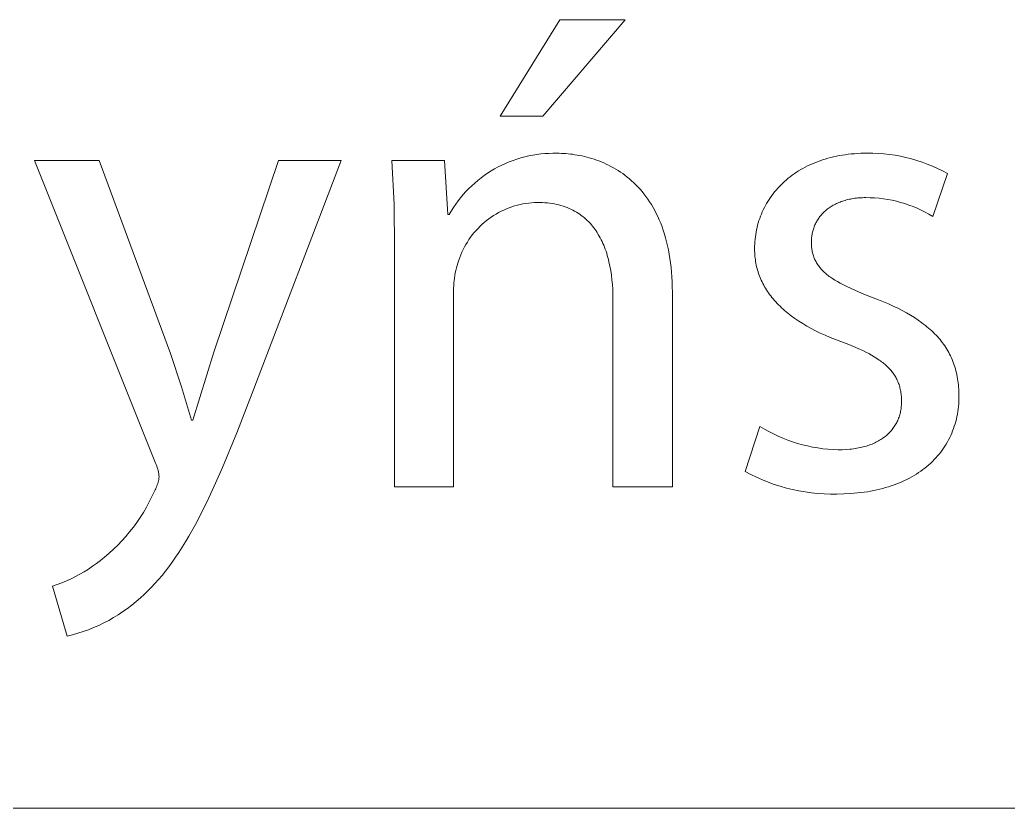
# Model space of a CAD drawing. Header units: millimetres. Extents: x -1421 to 3505, y -683 to 2759.
# Drawn here: x 2783.9 to 2856.2, y -682.8 to -625.1 of the extents above; entities that cross this region are included whole.
import ezdxf

# ---------------------------------------------------------------- set-up
doc = ezdxf.new("R2010")
doc.units = ezdxf.units.MM
doc.header["$MEASUREMENT"] = 0
doc.layers.add('Domyślny', color=7, linetype='Continuous', true_color=0x000000)

msp = doc.modelspace()

# ---------------------------------------------------------------- linework, layer by layer
at = {"layer": 'Domyślny', "color": 18, "lineweight": 15, "true_color": 0x000000}
for p, q in [((2819.023, -632.189), (2823.37, -625.135)), ((2828.143, -625.135), (2822.139, -632.189)), ((2823.37, -625.135), (2828.143, -625.135)), ((2822.139, -632.189), (2819.023, -632.189)), ((2820.238, -635.318), (2820.523, -635.231)), ((2820.523, -635.231), (2820.811, -635.154)), ((2820.811, -635.154), (2821.101, -635.087)), ((2821.101, -635.087), (2821.393, -635.03)), ((2821.393, -635.03), (2821.688, -634.982)), ((2821.688, -634.982), (2821.983, -634.944)), ((2821.983, -634.944), (2822.28, -634.917)), ((2822.28, -634.917), (2822.577, -634.9)), ((2822.577, -634.9), (2822.875, -634.892)), ((2822.875, -634.892), (2823.173, -634.895)), ((2823.173, -634.895), (2823.329, -634.896)), ((2823.329, -634.896), (2823.487, -634.901)), ((2823.487, -634.901), (2823.648, -634.908)), ((2823.648, -634.908), (2823.811, -634.919)), ((2823.811, -634.919), (2823.976, -634.933)), ((2823.976, -634.933), (2824.143, -634.95)), ((2824.143, -634.95), (2824.311, -634.971)), ((2824.311, -634.971), (2824.482, -634.996)), ((2824.482, -634.996), (2824.653, -635.024)), ((2824.653, -635.024), (2824.826, -635.055)), ((2824.826, -635.055), (2825, -635.091)), ((2825, -635.091), (2825.175, -635.131)), ((2825.175, -635.131), (2825.351, -635.174)), ((2825.351, -635.174), (2825.527, -635.222)), ((2825.527, -635.222), (2825.704, -635.274)), ((2825.704, -635.274), (2825.881, -635.33)), ((2842.59, -635.376), (2842.785, -635.315)), ((2842.785, -635.315), (2842.983, -635.258)), ((2842.983, -635.258), (2843.185, -635.204)), ((2843.185, -635.204), (2843.39, -635.155)), ((2843.39, -635.155), (2843.598, -635.109)), ((2843.598, -635.109), (2843.809, -635.068)), ((2843.809, -635.068), (2844.024, -635.03)), ((2844.024, -635.03), (2844.241, -634.997)), ((2844.241, -634.997), (2844.462, -634.968)), ((2844.462, -634.968), (2844.686, -634.944)), ((2844.686, -634.944), (2844.913, -634.923)), ((2844.913, -634.923), (2845.143, -634.907)), ((2845.143, -634.907), (2845.376, -634.896)), ((2845.376, -634.896), (2845.612, -634.889)), ((2845.612, -634.889), (2845.851, -634.887)), ((2845.851, -634.887), (2846.259, -634.89)), ((2846.259, -634.89), (2846.667, -634.907)), ((2846.667, -634.907), (2847.074, -634.939)), ((2847.074, -634.939), (2847.48, -634.984)), ((2847.48, -634.984), (2847.883, -635.042)), ((2847.883, -635.042), (2848.285, -635.115)), ((2848.285, -635.115), (2848.684, -635.201)), ((2848.684, -635.201), (2849.08, -635.3)), ((2849.08, -635.3), (2849.472, -635.413)), ((2793.767, -657.433), (2784.959, -635.42)), ((2784.959, -635.42), (2789.683, -635.42)), ((2789.683, -635.42), (2794.915, -649.526)), ((2798.065, -649.428), (2802.805, -635.42)), ((2807.382, -635.42), (2800.886, -652.43)), ((2802.805, -635.42), (2807.382, -635.42)), ((2811.253, -638.65), (2811.1, -635.42)), ((2811.1, -635.42), (2814.938, -635.42)), ((2814.938, -635.42), (2815.184, -639.373)), ((2818.349, -636.188), (2818.605, -636.037)), ((2818.605, -636.037), (2818.867, -635.894)), ((2818.867, -635.894), (2819.133, -635.761)), ((2819.133, -635.761), (2819.403, -635.636)), ((2819.403, -635.636), (2819.678, -635.521)), ((2819.678, -635.521), (2819.957, -635.415)), ((2819.957, -635.415), (2820.238, -635.318)), ((2825.881, -635.33), (2826.058, -635.391)), ((2826.058, -635.391), (2826.235, -635.457)), ((2826.235, -635.457), (2826.412, -635.527)), ((2826.412, -635.527), (2826.589, -635.601)), ((2826.589, -635.601), (2826.765, -635.681)), ((2826.765, -635.681), (2826.941, -635.765)), ((2826.941, -635.765), (2827.116, -635.855)), ((2827.116, -635.855), (2827.289, -635.949)), ((2827.289, -635.949), (2827.462, -636.049)), ((2840.99, -636.091), (2841.154, -635.998)), ((2841.154, -635.998), (2841.321, -635.908)), ((2841.321, -635.908), (2841.492, -635.821)), ((2841.492, -635.821), (2841.667, -635.738)), ((2841.667, -635.738), (2841.845, -635.659)), ((2841.845, -635.659), (2842.026, -635.583)), ((2842.026, -635.583), (2842.211, -635.51)), ((2842.211, -635.51), (2842.399, -635.441)), ((2842.399, -635.441), (2842.59, -635.376)), ((2849.472, -635.413), (2849.86, -635.539)), ((2849.86, -635.539), (2850.243, -635.678)), ((2850.243, -635.678), (2850.622, -635.831)), ((2850.622, -635.831), (2850.995, -635.996)), ((2850.995, -635.996), (2851.363, -636.173)), ((2817.378, -636.878), (2817.612, -636.693)), ((2817.612, -636.693), (2817.852, -636.517)), ((2817.852, -636.517), (2818.097, -636.348)), ((2818.097, -636.348), (2818.349, -636.188)), ((2827.462, -636.049), (2827.633, -636.154)), ((2827.633, -636.154), (2827.803, -636.265)), ((2827.803, -636.265), (2827.971, -636.381)), ((2827.971, -636.381), (2828.138, -636.503)), ((2828.138, -636.503), (2828.302, -636.63)), ((2828.302, -636.63), (2828.464, -636.763)), ((2839.944, -636.832), (2840.082, -636.717)), ((2840.082, -636.717), (2840.224, -636.605)), ((2840.224, -636.605), (2840.37, -636.496)), ((2840.37, -636.496), (2840.52, -636.39)), ((2840.52, -636.39), (2840.673, -636.287)), ((2840.673, -636.287), (2840.829, -636.187)), ((2840.829, -636.187), (2840.99, -636.091)), ((2851.724, -636.363), (2850.641, -639.512)), ((2851.363, -636.173), (2851.724, -636.363)), ((2816.51, -637.693), (2816.716, -637.478)), ((2816.716, -637.478), (2816.93, -637.271)), ((2816.93, -637.271), (2817.151, -637.071)), ((2817.151, -637.071), (2817.378, -636.878)), ((2828.464, -636.763), (2828.625, -636.902)), ((2828.625, -636.902), (2828.782, -637.047)), ((2828.782, -637.047), (2828.938, -637.199)), ((2828.938, -637.199), (2829.09, -637.356)), ((2829.09, -637.356), (2829.239, -637.52)), ((2839.192, -637.579), (2839.308, -637.448)), ((2839.308, -637.448), (2839.428, -637.319)), ((2839.428, -637.319), (2839.551, -637.193)), ((2839.551, -637.193), (2839.678, -637.07)), ((2839.678, -637.07), (2839.809, -636.949)), ((2839.809, -636.949), (2839.944, -636.832)), ((2815.935, -638.377), (2816.119, -638.143)), ((2816.119, -638.143), (2816.311, -637.914)), ((2816.311, -637.914), (2816.51, -637.693)), ((2829.239, -637.52), (2829.386, -637.69)), ((2829.386, -637.69), (2829.529, -637.866)), ((2829.529, -637.866), (2829.669, -638.049)), ((2829.669, -638.049), (2829.805, -638.239)), ((2838.673, -638.272), (2838.769, -638.129)), ((2838.769, -638.129), (2838.869, -637.988)), ((2838.869, -637.988), (2838.973, -637.849)), ((2838.973, -637.849), (2839.081, -637.713)), ((2839.081, -637.713), (2839.192, -637.579)), ((2844.842, -638.202), (2844.736, -638.219)), ((2844.95, -638.186), (2844.842, -638.202)), ((2845.06, -638.173), (2844.95, -638.186)), ((2845.171, -638.161), (2845.06, -638.173)), ((2845.284, -638.152), (2845.171, -638.161)), ((2845.399, -638.144), (2845.284, -638.152)), ((2845.515, -638.139), (2845.399, -638.144)), ((2845.633, -638.136), (2845.515, -638.139)), ((2845.753, -638.135), (2845.633, -638.136)), ((2846.074, -638.14), (2845.753, -638.135)), ((2846.395, -638.156), (2846.074, -638.14)), ((2846.716, -638.184), (2846.395, -638.156)), ((2847.035, -638.222), (2846.716, -638.184)), ((2811.297, -641.883), (2811.253, -638.65)), ((2815.433, -639.116), (2815.592, -638.864)), ((2815.592, -638.864), (2815.76, -638.618)), ((2815.76, -638.618), (2815.935, -638.377)), ((2819.665, -638.883), (2819.469, -638.961)), ((2819.864, -638.812), (2819.665, -638.883)), ((2820.065, -638.747), (2819.864, -638.812)), ((2820.268, -638.69), (2820.065, -638.747)), ((2820.473, -638.64), (2820.268, -638.69)), ((2820.68, -638.596), (2820.473, -638.64)), ((2820.888, -638.56), (2820.68, -638.596)), ((2821.097, -638.531), (2820.888, -638.56)), ((2821.307, -638.509), (2821.097, -638.531)), ((2821.518, -638.495), (2821.307, -638.509)), ((2821.729, -638.487), (2821.518, -638.495)), ((2821.92, -638.49), (2821.729, -638.487)), ((2822.106, -638.497), (2821.92, -638.49)), ((2822.288, -638.508), (2822.106, -638.497)), ((2822.467, -638.524), (2822.288, -638.508)), ((2822.642, -638.545), (2822.467, -638.524)), ((2822.813, -638.57), (2822.642, -638.545)), ((2822.98, -638.599), (2822.813, -638.57)), ((2823.144, -638.633), (2822.98, -638.599)), ((2823.304, -638.671), (2823.144, -638.633)), ((2823.46, -638.713), (2823.304, -638.671)), ((2823.613, -638.759), (2823.46, -638.713)), ((2823.762, -638.809), (2823.613, -638.759)), ((2823.908, -638.863), (2823.762, -638.809)), ((2824.05, -638.922), (2823.908, -638.863)), ((2824.188, -638.984), (2824.05, -638.922)), ((2829.805, -638.239), (2829.938, -638.435)), ((2829.938, -638.435), (2830.067, -638.639)), ((2830.067, -638.639), (2830.192, -638.849)), ((2830.192, -638.849), (2830.312, -639.067)), ((2838.253, -639.021), (2838.329, -638.867)), ((2838.329, -638.867), (2838.409, -638.715)), ((2838.409, -638.715), (2838.493, -638.566)), ((2838.493, -638.566), (2838.581, -638.418)), ((2838.581, -638.418), (2838.673, -638.272)), ((2843.062, -638.885), (2842.992, -638.936)), ((2843.134, -638.835), (2843.062, -638.885)), ((2843.207, -638.787), (2843.134, -638.835)), ((2843.283, -638.741), (2843.207, -638.787)), ((2843.36, -638.696), (2843.283, -638.741)), ((2843.439, -638.653), (2843.36, -638.696)), ((2843.52, -638.611), (2843.439, -638.653)), ((2843.603, -638.57), (2843.52, -638.611)), ((2843.687, -638.532), (2843.603, -638.57)), ((2843.774, -638.494), (2843.687, -638.532)), ((2843.862, -638.459), (2843.774, -638.494)), ((2843.952, -638.425), (2843.862, -638.459)), ((2844.044, -638.393), (2843.952, -638.425)), ((2844.137, -638.363), (2844.044, -638.393)), ((2844.233, -638.334), (2844.137, -638.363)), ((2844.33, -638.308), (2844.233, -638.334)), ((2844.429, -638.283), (2844.33, -638.308)), ((2844.53, -638.259), (2844.429, -638.283)), ((2844.632, -638.238), (2844.53, -638.259)), ((2844.736, -638.219), (2844.632, -638.238)), ((2847.352, -638.271), (2847.035, -638.222)), ((2847.668, -638.332), (2847.352, -638.271)), ((2847.982, -638.403), (2847.668, -638.332)), ((2848.293, -638.485), (2847.982, -638.403)), ((2848.6, -638.577), (2848.293, -638.485)), ((2848.905, -638.68), (2848.6, -638.577)), ((2849.206, -638.794), (2848.905, -638.68)), ((2849.502, -638.918), (2849.206, -638.794)), ((2849.794, -639.052), (2849.502, -638.918)), ((2815.184, -639.373), (2815.283, -639.373)), ((2815.283, -639.373), (2815.433, -639.116)), ((2818.357, -639.564), (2818.185, -639.687)), ((2818.533, -639.448), (2818.357, -639.564)), ((2818.713, -639.338), (2818.533, -639.448)), ((2818.897, -639.234), (2818.713, -639.338)), ((2819.084, -639.136), (2818.897, -639.234)), ((2819.275, -639.045), (2819.084, -639.136)), ((2819.469, -638.961), (2819.275, -639.045)), ((2824.323, -639.05), (2824.188, -638.984)), ((2824.454, -639.119), (2824.323, -639.05)), ((2824.583, -639.193), (2824.454, -639.119)), ((2824.707, -639.269), (2824.583, -639.193)), ((2824.828, -639.35), (2824.707, -639.269)), ((2824.946, -639.434), (2824.828, -639.35)), ((2825.061, -639.522), (2824.946, -639.434)), ((2825.172, -639.613), (2825.061, -639.522)), ((2825.28, -639.707), (2825.172, -639.613)), ((2830.312, -639.067), (2830.429, -639.291)), ((2830.429, -639.291), (2830.541, -639.523)), ((2830.541, -639.523), (2830.648, -639.762)), ((2837.992, -639.656), (2838.051, -639.495)), ((2838.051, -639.495), (2838.114, -639.335)), ((2838.114, -639.335), (2838.182, -639.177)), ((2838.182, -639.177), (2838.253, -639.021)), ((2842.302, -639.646), (2842.257, -639.713)), ((2842.349, -639.58), (2842.302, -639.646)), ((2842.398, -639.516), (2842.349, -639.58)), ((2842.449, -639.452), (2842.398, -639.516)), ((2842.502, -639.39), (2842.449, -639.452)), ((2842.556, -639.329), (2842.502, -639.39)), ((2842.613, -639.269), (2842.556, -639.329)), ((2842.672, -639.21), (2842.613, -639.269)), ((2842.732, -639.152), (2842.672, -639.21)), ((2842.794, -639.096), (2842.732, -639.152)), ((2842.858, -639.041), (2842.794, -639.096)), ((2842.925, -638.988), (2842.858, -639.041)), ((2842.992, -638.936), (2842.925, -638.988)), ((2850.082, -639.195), (2849.794, -639.052)), ((2850.364, -639.349), (2850.082, -639.195)), ((2850.641, -639.512), (2850.364, -639.349)), ((2817.54, -640.232), (2817.392, -640.382)), ((2817.694, -640.088), (2817.54, -640.232)), ((2817.853, -639.948), (2817.694, -640.088)), ((2818.017, -639.815), (2817.853, -639.948)), ((2818.185, -639.687), (2818.017, -639.815)), ((2825.385, -639.804), (2825.28, -639.707)), ((2825.487, -639.905), (2825.385, -639.804)), ((2825.585, -640.009), (2825.487, -639.905)), ((2825.681, -640.116), (2825.585, -640.009)), ((2825.773, -640.226), (2825.681, -640.116)), ((2825.862, -640.34), (2825.773, -640.226)), ((2825.948, -640.456), (2825.862, -640.34)), ((2830.648, -639.762), (2830.75, -640.009)), ((2830.75, -640.009), (2830.847, -640.263)), ((2830.847, -640.263), (2830.94, -640.525)), ((2837.76, -640.488), (2837.798, -640.318)), ((2837.798, -640.318), (2837.84, -640.15)), ((2837.84, -640.15), (2837.886, -639.984)), ((2837.886, -639.984), (2837.937, -639.819)), ((2837.937, -639.819), (2837.992, -639.656)), ((2841.94, -640.358), (2841.914, -640.434)), ((2841.967, -640.282), (2841.94, -640.358)), ((2841.996, -640.208), (2841.967, -640.282)), ((2842.028, -640.134), (2841.996, -640.208)), ((2842.061, -640.062), (2842.028, -640.134)), ((2842.096, -639.99), (2842.061, -640.062)), ((2842.134, -639.919), (2842.096, -639.99)), ((2842.173, -639.849), (2842.134, -639.919)), ((2842.214, -639.781), (2842.173, -639.849)), ((2842.257, -639.713), (2842.214, -639.781)), ((2816.85, -641.03), (2816.729, -641.203)), ((2816.977, -640.861), (2816.85, -641.03)), ((2817.11, -640.697), (2816.977, -640.861)), ((2817.248, -640.537), (2817.11, -640.697)), ((2817.392, -640.382), (2817.248, -640.537)), ((2826.031, -640.575), (2825.948, -640.456)), ((2826.111, -640.696), (2826.031, -640.575)), ((2826.188, -640.821), (2826.111, -640.696)), ((2826.262, -640.948), (2826.188, -640.821)), ((2826.333, -641.078), (2826.262, -640.948)), ((2826.401, -641.21), (2826.333, -641.078)), ((2830.94, -640.525), (2831.027, -640.795)), ((2831.027, -640.795), (2831.108, -641.072)), ((2831.108, -641.072), (2831.184, -641.357)), ((2837.653, -641.18), (2837.673, -641.005)), ((2837.673, -641.005), (2837.698, -640.831)), ((2837.698, -640.831), (2837.727, -640.659)), ((2837.727, -640.659), (2837.76, -640.488)), ((2841.784, -641.067), (2841.776, -641.15)), ((2841.793, -640.986), (2841.784, -641.067)), ((2841.804, -640.905), (2841.793, -640.986)), ((2841.817, -640.825), (2841.804, -640.905)), ((2841.833, -640.745), (2841.817, -640.825)), ((2841.85, -640.666), (2841.833, -640.745)), ((2841.869, -640.588), (2841.85, -640.666)), ((2841.891, -640.51), (2841.869, -640.588)), ((2841.914, -640.434), (2841.891, -640.51)), ((2816.402, -641.745), (2816.305, -641.933)), ((2816.505, -641.561), (2816.402, -641.745)), ((2816.614, -641.38), (2816.505, -641.561)), ((2816.729, -641.203), (2816.614, -641.38)), ((2826.467, -641.345), (2826.401, -641.21)), ((2826.529, -641.482), (2826.467, -641.345)), ((2826.589, -641.622), (2826.529, -641.482)), ((2826.646, -641.764), (2826.589, -641.622)), ((2826.701, -641.908), (2826.646, -641.764)), ((2831.184, -641.357), (2831.254, -641.651)), ((2831.254, -641.651), (2831.319, -641.952)), ((2837.617, -641.891), (2837.619, -641.711)), ((2837.619, -641.711), (2837.626, -641.533)), ((2837.626, -641.533), (2837.637, -641.356)), ((2837.637, -641.356), (2837.653, -641.18)), ((2841.768, -641.315), (2841.767, -641.399)), ((2841.767, -641.399), (2841.768, -641.49)), ((2841.771, -641.232), (2841.768, -641.315)), ((2841.768, -641.49), (2841.771, -641.58)), ((2841.776, -641.15), (2841.771, -641.232)), ((2841.771, -641.58), (2841.776, -641.669)), ((2841.776, -641.669), (2841.784, -641.756)), ((2841.784, -641.756), (2841.793, -641.841)), ((2811.297, -659.286), (2811.297, -641.883)), ((2816.055, -642.515), (2815.986, -642.714)), ((2816.132, -642.318), (2816.055, -642.515)), ((2816.215, -642.124), (2816.132, -642.318)), ((2816.305, -641.933), (2816.215, -642.124)), ((2826.752, -642.055), (2826.701, -641.908)), ((2826.801, -642.204), (2826.752, -642.055)), ((2826.847, -642.355), (2826.801, -642.204)), ((2826.891, -642.508), (2826.847, -642.355)), ((2826.932, -642.662), (2826.891, -642.508)), ((2831.319, -641.952), (2831.377, -642.262)), ((2831.377, -642.262), (2831.429, -642.58)), ((2837.619, -642.024), (2837.617, -641.891)), ((2837.623, -642.157), (2837.619, -642.024)), ((2837.631, -642.289), (2837.623, -642.157)), ((2837.641, -642.42), (2837.631, -642.289)), ((2837.654, -642.551), (2837.641, -642.42)), ((2841.793, -641.841), (2841.805, -641.925)), ((2841.805, -641.925), (2841.818, -642.008)), ((2841.818, -642.008), (2841.834, -642.09)), ((2841.834, -642.09), (2841.852, -642.17)), ((2841.852, -642.17), (2841.872, -642.248)), ((2841.872, -642.248), (2841.894, -642.326)), ((2841.894, -642.326), (2841.918, -642.402)), ((2841.918, -642.402), (2841.944, -642.478)), ((2841.944, -642.478), (2841.973, -642.552)), ((2815.865, -643.095), (2815.812, -643.276)), ((2815.923, -642.916), (2815.865, -643.095)), ((2815.986, -642.714), (2815.923, -642.916)), ((2826.97, -642.819), (2826.932, -642.662)), ((2827.039, -643.138), (2826.97, -642.819)), ((2827.098, -643.464), (2827.039, -643.138)), ((2831.429, -642.58), (2831.474, -642.907)), ((2831.474, -642.907), (2831.513, -643.242)), ((2831.513, -643.242), (2831.545, -643.586)), ((2837.671, -642.68), (2837.654, -642.551)), ((2837.69, -642.809), (2837.671, -642.68)), ((2837.713, -642.937), (2837.69, -642.809)), ((2837.738, -643.065), (2837.713, -642.937)), ((2837.767, -643.191), (2837.738, -643.065)), ((2837.798, -643.317), (2837.767, -643.191)), ((2841.973, -642.552), (2842.003, -642.624)), ((2842.003, -642.624), (2842.036, -642.696)), ((2842.036, -642.696), (2842.071, -642.767)), ((2842.071, -642.767), (2842.108, -642.836)), ((2842.108, -642.836), (2842.148, -642.905)), ((2842.148, -642.905), (2842.189, -642.973)), ((2842.189, -642.973), (2842.233, -643.039)), ((2842.233, -643.039), (2842.279, -643.105)), ((2842.279, -643.105), (2842.327, -643.17)), ((2842.327, -643.17), (2842.378, -643.234)), ((2842.378, -643.234), (2842.43, -643.298)), ((2815.691, -643.826), (2815.663, -644.012)), ((2815.726, -643.641), (2815.691, -643.826)), ((2815.766, -643.458), (2815.726, -643.641)), ((2815.812, -643.276), (2815.766, -643.458)), ((2827.148, -643.797), (2827.098, -643.464)), ((2827.188, -644.135), (2827.148, -643.797)), ((2831.545, -643.586), (2831.571, -643.938)), ((2831.571, -643.938), (2831.589, -644.299)), ((2837.833, -643.442), (2837.798, -643.317)), ((2837.871, -643.566), (2837.833, -643.442)), ((2837.911, -643.69), (2837.871, -643.566)), ((2837.955, -643.812), (2837.911, -643.69)), ((2838.002, -643.934), (2837.955, -643.812)), ((2838.051, -644.055), (2838.002, -643.934)), ((2842.43, -643.298), (2842.485, -643.36)), ((2842.485, -643.36), (2842.542, -643.422)), ((2842.542, -643.422), (2842.602, -643.483)), ((2842.602, -643.483), (2842.663, -643.543)), ((2842.663, -643.543), (2842.727, -643.602)), ((2842.727, -643.602), (2842.794, -643.661)), ((2842.794, -643.661), (2842.862, -643.72)), ((2842.862, -643.72), (2842.933, -643.778)), ((2842.933, -643.778), (2843.006, -643.835)), ((2843.006, -643.835), (2843.081, -643.891)), ((2843.081, -643.891), (2843.159, -643.948)), ((2843.159, -643.948), (2843.321, -644.059)), ((2815.614, -644.574), (2815.609, -644.762)), ((2815.624, -644.386), (2815.614, -644.574)), ((2815.64, -644.199), (2815.624, -644.386)), ((2815.663, -644.012), (2815.64, -644.199)), ((2827.218, -644.48), (2827.188, -644.135)), ((2827.24, -644.829), (2827.218, -644.48)), ((2831.589, -644.299), (2831.6, -644.669)), ((2831.6, -644.669), (2831.604, -645.048)), ((2838.104, -644.175), (2838.051, -644.055)), ((2838.16, -644.294), (2838.104, -644.175)), ((2838.219, -644.412), (2838.16, -644.294)), ((2838.281, -644.53), (2838.219, -644.412)), ((2838.346, -644.646), (2838.281, -644.53)), ((2838.414, -644.762), (2838.346, -644.646)), ((2843.321, -644.059), (2843.492, -644.168)), ((2843.492, -644.168), (2843.673, -644.277)), ((2843.673, -644.277), (2843.863, -644.384)), ((2843.863, -644.384), (2844.063, -644.49)), ((2844.063, -644.49), (2844.272, -644.596)), ((2844.272, -644.596), (2844.719, -644.807)), ((2815.609, -644.762), (2815.611, -644.95)), ((2815.611, -644.95), (2815.611, -659.286)), ((2827.253, -645.183), (2827.24, -644.829)), ((2827.257, -645.54), (2827.253, -645.183)), ((2831.604, -645.048), (2831.604, -659.286)), ((2838.486, -644.877), (2838.414, -644.762)), ((2838.56, -644.991), (2838.486, -644.877)), ((2838.637, -645.104), (2838.56, -644.991)), ((2838.718, -645.216), (2838.637, -645.104)), ((2838.802, -645.327), (2838.718, -645.216)), ((2838.888, -645.437), (2838.802, -645.327)), ((2844.719, -644.807), (2845.205, -645.018)), ((2845.205, -645.018), (2845.73, -645.232)), ((2845.73, -645.232), (2846.294, -645.45)), ((2827.257, -659.286), (2827.257, -645.54)), ((2838.978, -645.546), (2838.888, -645.437)), ((2839.071, -645.655), (2838.978, -645.546)), ((2839.167, -645.762), (2839.071, -645.655)), ((2839.266, -645.868), (2839.167, -645.762)), ((2839.369, -645.974), (2839.266, -645.868)), ((2839.474, -646.078), (2839.369, -645.974)), ((2839.583, -646.182), (2839.474, -646.078)), ((2846.294, -645.45), (2846.677, -645.598)), ((2846.677, -645.598), (2847.049, -645.749)), ((2847.049, -645.749), (2847.408, -645.903)), ((2847.408, -645.903), (2847.755, -646.061)), ((2847.755, -646.061), (2848.09, -646.223)), ((2839.695, -646.284), (2839.583, -646.182)), ((2839.809, -646.386), (2839.695, -646.284)), ((2839.928, -646.486), (2839.809, -646.386)), ((2840.049, -646.586), (2839.928, -646.486)), ((2840.301, -646.781), (2840.049, -646.586)), ((2840.565, -646.973), (2840.301, -646.781)), ((2848.09, -646.223), (2848.414, -646.388)), ((2848.414, -646.388), (2848.725, -646.558)), ((2848.725, -646.558), (2849.024, -646.732)), ((2849.024, -646.732), (2849.311, -646.91)), ((2840.842, -647.161), (2840.565, -646.973)), ((2841.132, -647.344), (2840.842, -647.161)), ((2841.435, -647.523), (2841.132, -647.344)), ((2841.751, -647.697), (2841.435, -647.523)), ((2849.311, -646.91), (2849.586, -647.093)), ((2849.586, -647.093), (2849.85, -647.281)), ((2849.85, -647.281), (2849.977, -647.377)), ((2849.977, -647.377), (2850.101, -647.474)), ((2850.101, -647.474), (2850.222, -647.572)), ((2850.222, -647.572), (2850.339, -647.672)), ((2842.079, -647.867), (2841.751, -647.697)), ((2842.421, -648.033), (2842.079, -647.867)), ((2842.775, -648.194), (2842.421, -648.033)), ((2843.142, -648.35), (2842.775, -648.194)), ((2850.339, -647.672), (2850.454, -647.773)), ((2850.454, -647.773), (2850.566, -647.875)), ((2850.566, -647.875), (2850.675, -647.979)), ((2850.675, -647.979), (2850.781, -648.084)), ((2850.781, -648.084), (2850.884, -648.19)), ((2850.884, -648.19), (2850.983, -648.298)), ((2850.983, -648.298), (2851.08, -648.408)), ((2843.523, -648.502), (2843.142, -648.35)), ((2843.916, -648.649), (2843.523, -648.502)), ((2844.496, -648.87), (2843.916, -648.649)), ((2845.03, -649.091), (2844.496, -648.87)), ((2851.08, -648.408), (2851.174, -648.518)), ((2851.174, -648.518), (2851.264, -648.631)), ((2851.264, -648.631), (2851.352, -648.745)), ((2851.352, -648.745), (2851.437, -648.86)), ((2851.437, -648.86), (2851.518, -648.977)), ((2851.518, -648.977), (2851.596, -649.095)), ((2794.915, -649.526), (2795.718, -651.958)), ((2796.539, -654.414), (2798.065, -649.428)), ((2845.28, -649.203), (2845.03, -649.091)), ((2845.52, -649.315), (2845.28, -649.203)), ((2845.749, -649.427), (2845.52, -649.315)), ((2845.967, -649.541), (2845.749, -649.427)), ((2846.174, -649.656), (2845.967, -649.541)), ((2846.371, -649.772), (2846.174, -649.656)), ((2851.596, -649.095), (2851.672, -649.215)), ((2851.672, -649.215), (2851.744, -649.337)), ((2851.744, -649.337), (2851.813, -649.461)), ((2851.813, -649.461), (2851.88, -649.586)), ((2851.88, -649.586), (2851.943, -649.712)), ((2851.943, -649.712), (2852.003, -649.841)), ((2846.558, -649.89), (2846.371, -649.772)), ((2846.735, -650.009), (2846.558, -649.89)), ((2846.82, -650.07), (2846.735, -650.009)), ((2846.902, -650.131), (2846.82, -650.07)), ((2846.982, -650.192), (2846.902, -650.131)), ((2847.059, -650.254), (2846.982, -650.192)), ((2847.134, -650.317), (2847.059, -650.254)), ((2847.206, -650.38), (2847.134, -650.317)), ((2847.276, -650.444), (2847.206, -650.38)), ((2847.344, -650.509), (2847.276, -650.444)), ((2852.003, -649.841), (2852.06, -649.971)), ((2852.06, -649.971), (2852.114, -650.103)), ((2852.114, -650.103), (2852.165, -650.237)), ((2852.165, -650.237), (2852.213, -650.372)), ((2852.213, -650.372), (2852.257, -650.509)), ((2847.409, -650.574), (2847.344, -650.509)), ((2847.472, -650.639), (2847.409, -650.574)), ((2847.533, -650.706), (2847.472, -650.639)), ((2847.591, -650.773), (2847.533, -650.706)), ((2847.648, -650.841), (2847.591, -650.773)), ((2847.701, -650.91), (2847.648, -650.841)), ((2847.753, -650.979), (2847.701, -650.91)), ((2847.802, -651.05), (2847.753, -650.979)), ((2847.849, -651.121), (2847.802, -651.05)), ((2847.894, -651.193), (2847.849, -651.121)), ((2847.937, -651.266), (2847.894, -651.193)), ((2852.257, -650.509), (2852.299, -650.649)), ((2852.299, -650.649), (2852.338, -650.79)), ((2852.338, -650.79), (2852.373, -650.933)), ((2852.373, -650.933), (2852.406, -651.077)), ((2852.406, -651.077), (2852.435, -651.224)), ((2847.978, -651.34), (2847.937, -651.266)), ((2848.016, -651.415), (2847.978, -651.34)), ((2848.052, -651.491), (2848.016, -651.415)), ((2848.087, -651.567), (2848.052, -651.491)), ((2848.119, -651.645), (2848.087, -651.567)), ((2848.149, -651.724), (2848.119, -651.645)), ((2848.177, -651.804), (2848.149, -651.724)), ((2848.202, -651.885), (2848.177, -651.804)), ((2848.226, -651.967), (2848.202, -651.885)), ((2852.435, -651.224), (2852.461, -651.373)), ((2852.461, -651.373), (2852.484, -651.523)), ((2852.484, -651.523), (2852.504, -651.676)), ((2852.504, -651.676), (2852.521, -651.831)), ((2852.521, -651.831), (2852.535, -651.987)), ((2795.718, -651.958), (2796.441, -654.414)), ((2800.886, -652.43), (2799.761, -655.322)), ((2848.248, -652.05), (2848.226, -651.967)), ((2848.268, -652.134), (2848.248, -652.05)), ((2848.286, -652.22), (2848.268, -652.134)), ((2848.302, -652.306), (2848.286, -652.22)), ((2848.316, -652.394), (2848.302, -652.306)), ((2848.328, -652.483), (2848.316, -652.394)), ((2848.338, -652.574), (2848.328, -652.483)), ((2848.346, -652.665), (2848.338, -652.574)), ((2852.535, -651.987), (2852.546, -652.146)), ((2852.546, -652.146), (2852.554, -652.307)), ((2852.554, -652.307), (2852.559, -652.47)), ((2852.56, -652.635), (2852.558, -652.83)), ((2852.559, -652.47), (2852.56, -652.635)), ((2848.344, -653.406), (2848.351, -653.317)), ((2848.353, -652.758), (2848.346, -652.665)), ((2848.351, -653.317), (2848.357, -653.227)), ((2848.357, -652.852), (2848.353, -652.758)), ((2848.36, -652.948), (2848.357, -652.852)), ((2848.357, -653.227), (2848.36, -653.136)), ((2848.361, -653.045), (2848.36, -652.948)), ((2848.36, -653.136), (2848.361, -653.045)), ((2852.539, -653.215), (2852.522, -653.405)), ((2852.551, -653.023), (2852.539, -653.215)), ((2852.558, -652.83), (2852.551, -653.023)), ((2848.177, -654.178), (2848.204, -654.095)), ((2848.204, -654.095), (2848.229, -654.012)), ((2848.229, -654.012), (2848.252, -653.928)), ((2848.252, -653.928), (2848.273, -653.843)), ((2848.273, -653.843), (2848.291, -653.757)), ((2848.291, -653.757), (2848.308, -653.67)), ((2848.308, -653.67), (2848.322, -653.583)), ((2848.322, -653.583), (2848.334, -653.495)), ((2848.334, -653.495), (2848.344, -653.406)), ((2852.444, -653.962), (2852.408, -654.144)), ((2852.474, -653.778), (2852.444, -653.962)), ((2852.501, -653.592), (2852.474, -653.778)), ((2852.522, -653.405), (2852.501, -653.592)), ((2796.441, -654.414), (2796.539, -654.414)), ((2847.83, -654.875), (2847.877, -654.802)), ((2847.877, -654.802), (2847.923, -654.728)), ((2847.923, -654.728), (2847.966, -654.652)), ((2847.966, -654.652), (2848.006, -654.576)), ((2848.006, -654.576), (2848.045, -654.498)), ((2848.045, -654.498), (2848.081, -654.419)), ((2848.081, -654.419), (2848.115, -654.34)), ((2848.115, -654.34), (2848.147, -654.259)), ((2848.147, -654.259), (2848.177, -654.178)), ((2852.274, -654.676), (2852.22, -654.849)), ((2852.323, -654.501), (2852.274, -654.676)), ((2852.368, -654.323), (2852.323, -654.501)), ((2852.408, -654.144), (2852.368, -654.323)), ((2799.761, -655.322), (2798.708, -657.865)), ((2836.928, -658.163), (2838.011, -654.866)), ((2838.011, -654.866), (2838.335, -655.059)), ((2838.335, -655.059), (2838.666, -655.242)), ((2838.666, -655.242), (2839.002, -655.413)), ((2839.002, -655.413), (2839.344, -655.574)), ((2847.157, -655.599), (2847.229, -655.54)), ((2847.229, -655.54), (2847.3, -655.48)), ((2847.3, -655.48), (2847.368, -655.418)), ((2847.368, -655.418), (2847.433, -655.354)), ((2847.433, -655.354), (2847.497, -655.29)), ((2847.497, -655.29), (2847.558, -655.224)), ((2847.558, -655.224), (2847.617, -655.157)), ((2847.617, -655.157), (2847.674, -655.088)), ((2847.674, -655.088), (2847.728, -655.018)), ((2847.728, -655.018), (2847.78, -654.948)), ((2847.78, -654.948), (2847.83, -654.875)), ((2851.959, -655.519), (2851.883, -655.681)), ((2852.031, -655.355), (2851.959, -655.519)), ((2852.099, -655.189), (2852.031, -655.355)), ((2852.162, -655.02), (2852.099, -655.189)), ((2852.22, -654.849), (2852.162, -655.02)), ((2839.344, -655.574), (2839.691, -655.723)), ((2839.691, -655.723), (2840.043, -655.86)), ((2840.043, -655.86), (2840.399, -655.986)), ((2840.399, -655.986), (2840.76, -656.1)), ((2840.76, -656.1), (2841.123, -656.202)), ((2841.123, -656.202), (2841.49, -656.291)), ((2845.787, -656.295), (2845.895, -656.261)), ((2845.895, -656.261), (2846, -656.224)), ((2846, -656.224), (2846.103, -656.186)), ((2846.103, -656.186), (2846.204, -656.147)), ((2846.204, -656.147), (2846.302, -656.105)), ((2846.302, -656.105), (2846.398, -656.062)), ((2846.398, -656.062), (2846.492, -656.017)), ((2846.492, -656.017), (2846.583, -655.97)), ((2846.583, -655.97), (2846.672, -655.922)), ((2846.672, -655.922), (2846.759, -655.872)), ((2846.759, -655.872), (2846.843, -655.821)), ((2846.843, -655.821), (2846.925, -655.768)), ((2846.925, -655.768), (2847.004, -655.713)), ((2847.004, -655.713), (2847.082, -655.657)), ((2847.082, -655.657), (2847.157, -655.599)), ((2851.627, -656.151), (2851.532, -656.302)), ((2851.716, -655.997), (2851.627, -656.151)), ((2851.802, -655.84), (2851.716, -655.997)), ((2851.883, -655.681), (2851.802, -655.84)), ((2841.49, -656.291), (2841.86, -656.369)), ((2841.86, -656.369), (2842.232, -656.434)), ((2842.232, -656.434), (2842.606, -656.487)), ((2842.606, -656.487), (2842.981, -656.528)), ((2842.981, -656.528), (2843.358, -656.556)), ((2843.358, -656.556), (2843.735, -656.571)), ((2843.735, -656.571), (2844.026, -656.567)), ((2844.026, -656.567), (2844.306, -656.553)), ((2844.306, -656.553), (2844.577, -656.531)), ((2844.577, -656.531), (2844.709, -656.517)), ((2844.709, -656.517), (2844.838, -656.5)), ((2844.838, -656.5), (2844.965, -656.481)), ((2844.965, -656.481), (2845.09, -656.461)), ((2845.09, -656.461), (2845.212, -656.438)), ((2845.212, -656.438), (2845.332, -656.413)), ((2845.332, -656.413), (2845.449, -656.387)), ((2845.449, -656.387), (2845.564, -656.358)), ((2845.564, -656.358), (2845.677, -656.327)), ((2845.677, -656.327), (2845.787, -656.295)), ((2851.112, -656.882), (2850.996, -657.02)), ((2851.224, -656.741), (2851.112, -656.882)), ((2851.331, -656.597), (2851.224, -656.741)), ((2851.434, -656.451), (2851.331, -656.597)), ((2851.532, -656.302), (2851.434, -656.451)), ((2793.815, -657.539), (2793.767, -657.433)), ((2793.859, -657.646), (2793.815, -657.539)), ((2793.899, -657.756), (2793.859, -657.646)), ((2850.354, -657.667), (2850.213, -657.787)), ((2850.491, -657.543), (2850.354, -657.667)), ((2850.623, -657.417), (2850.491, -657.543)), ((2850.752, -657.287), (2850.623, -657.417)), ((2850.876, -657.155), (2850.752, -657.287)), ((2850.996, -657.02), (2850.876, -657.155)), ((2793.936, -657.866), (2793.899, -657.756)), ((2793.969, -657.977), (2793.936, -657.866)), ((2793.999, -658.09), (2793.969, -657.977)), ((2794.025, -658.203), (2793.999, -658.09)), ((2794.046, -658.318), (2794.025, -658.203)), ((2794.065, -658.433), (2794.046, -658.318)), ((2794.079, -658.548), (2794.065, -658.433)), ((2798.708, -657.865), (2798.201, -659.015)), ((2837.34, -658.378), (2836.928, -658.163)), ((2837.758, -658.58), (2837.34, -658.378)), ((2849.279, -658.445), (2849.11, -658.543)), ((2849.445, -658.343), (2849.279, -658.445)), ((2849.607, -658.238), (2849.445, -658.343)), ((2849.764, -658.13), (2849.607, -658.238)), ((2849.918, -658.019), (2849.764, -658.13)), ((2850.067, -657.905), (2849.918, -658.019)), ((2850.213, -657.787), (2850.067, -657.905)), ((2793.904, -659.231), (2793.938, -659.136)), ((2793.938, -659.136), (2793.97, -659.04)), ((2793.97, -659.04), (2793.998, -658.944)), ((2793.998, -658.944), (2794.023, -658.846)), ((2794.023, -658.846), (2794.045, -658.747)), ((2794.045, -658.747), (2794.064, -658.648)), ((2794.064, -658.648), (2794.079, -658.548)), ((2798.201, -659.015), (2797.705, -660.088)), ((2838.184, -658.766), (2837.758, -658.58)), ((2838.615, -658.938), (2838.184, -658.766)), ((2839.053, -659.095), (2838.615, -658.938)), ((2839.495, -659.237), (2839.053, -659.095)), ((2847.811, -659.134), (2847.61, -659.204)), ((2848.008, -659.06), (2847.811, -659.134)), ((2848.202, -658.983), (2848.008, -659.06)), ((2848.391, -658.902), (2848.202, -658.983)), ((2848.577, -658.817), (2848.391, -658.902)), ((2848.758, -658.729), (2848.577, -658.817)), ((2848.936, -658.638), (2848.758, -658.729)), ((2849.11, -658.543), (2848.936, -658.638)), ((2793.552, -659.994), (2793.734, -659.598)), ((2793.734, -659.598), (2793.781, -659.508)), ((2793.781, -659.508), (2793.825, -659.417)), ((2793.825, -659.417), (2793.866, -659.325)), ((2793.866, -659.325), (2793.904, -659.231)), ((2815.611, -659.286), (2811.297, -659.286)), ((2831.604, -659.286), (2827.257, -659.286)), ((2839.942, -659.363), (2839.495, -659.237)), ((2840.393, -659.473), (2839.942, -659.363)), ((2840.848, -659.568), (2840.393, -659.473)), ((2841.306, -659.647), (2840.848, -659.568)), ((2841.766, -659.71), (2841.306, -659.647)), ((2842.228, -659.758), (2841.766, -659.71)), ((2842.692, -659.789), (2842.228, -659.758)), ((2843.156, -659.804), (2842.692, -659.789)), ((2843.621, -659.803), (2843.156, -659.804)), ((2844.144, -659.794), (2843.621, -659.803)), ((2844.654, -659.768), (2844.144, -659.794)), ((2844.903, -659.749), (2844.654, -659.768)), ((2845.149, -659.726), (2844.903, -659.749)), ((2845.391, -659.698), (2845.149, -659.726)), ((2845.629, -659.666), (2845.391, -659.698)), ((2845.864, -659.631), (2845.629, -659.666)), ((2846.096, -659.591), (2845.864, -659.631)), ((2846.323, -659.547), (2846.096, -659.591)), ((2846.547, -659.5), (2846.323, -659.547)), ((2846.767, -659.448), (2846.547, -659.5)), ((2846.983, -659.393), (2846.767, -659.448)), ((2847.196, -659.334), (2846.983, -659.393)), ((2847.405, -659.271), (2847.196, -659.334)), ((2847.61, -659.204), (2847.405, -659.271)), ((2793.149, -660.768), (2793.357, -660.385)), ((2793.357, -660.385), (2793.552, -659.994)), ((2797.705, -660.088), (2797.216, -661.088)), ((2792.694, -661.513), (2792.928, -661.144)), ((2792.928, -661.144), (2793.149, -660.768)), ((2797.216, -661.088), (2796.732, -662.019)), ((2792.191, -662.225), (2792.448, -661.873)), ((2792.448, -661.873), (2792.694, -661.513)), ((2796.732, -662.019), (2796.25, -662.884)), ((2791.64, -662.902), (2791.921, -662.569)), ((2791.921, -662.569), (2792.191, -662.225)), ((2791.046, -663.541), (2791.348, -663.227)), ((2791.348, -663.227), (2791.64, -662.902)), ((2796.008, -663.293), (2795.767, -663.687)), ((2796.25, -662.884), (2796.008, -663.293)), ((2790.077, -664.42), (2790.409, -664.138)), ((2790.409, -664.138), (2790.732, -663.845)), ((2790.732, -663.845), (2791.046, -663.541)), ((2795.524, -664.066), (2795.28, -664.43)), ((2795.767, -663.687), (2795.524, -664.066)), ((2789.21, -665.084), (2789.506, -664.872)), ((2789.506, -664.872), (2789.795, -664.651)), ((2789.795, -664.651), (2790.077, -664.42)), ((2795.035, -664.781), (2794.787, -665.119)), ((2795.28, -664.43), (2795.035, -664.781)), ((2787.964, -665.834), (2788.284, -665.662)), ((2788.284, -665.662), (2788.599, -665.479)), ((2788.599, -665.479), (2788.908, -665.287)), ((2788.908, -665.287), (2789.21, -665.084)), ((2794.538, -665.443), (2794.286, -665.755)), ((2794.787, -665.119), (2794.538, -665.443)), ((2786.631, -666.417), (2786.971, -666.288)), ((2786.971, -666.288), (2787.307, -666.147)), ((2787.307, -666.147), (2787.638, -665.996)), ((2787.638, -665.996), (2787.964, -665.834)), ((2793.773, -666.343), (2793.511, -666.621)), ((2794.031, -666.055), (2793.773, -666.343)), ((2794.286, -665.755), (2794.031, -666.055)), ((2786.287, -666.536), (2786.631, -666.417)), ((2787.354, -670.194), (2786.287, -666.536)), ((2793.245, -666.887), (2792.975, -667.143)), ((2793.511, -666.621), (2793.245, -666.887)), ((2792.395, -667.658), (2792.081, -667.916)), ((2792.701, -667.389), (2792.395, -667.658)), ((2792.975, -667.143), (2792.701, -667.389)), ((2791.426, -668.399), (2791.087, -668.624)), ((2791.757, -668.163), (2791.426, -668.399)), ((2792.081, -667.916), (2791.757, -668.163)), ((2790.026, -669.227), (2789.659, -669.404)), ((2790.386, -669.038), (2790.026, -669.227)), ((2790.74, -668.837), (2790.386, -669.038)), ((2791.087, -668.624), (2790.74, -668.837)), ((2788.14, -669.983), (2787.748, -670.095)), ((2788.527, -669.858), (2788.14, -669.983)), ((2788.909, -669.719), (2788.527, -669.858)), ((2789.287, -669.568), (2788.909, -669.719)), ((2789.659, -669.404), (2789.287, -669.568)), ((2787.748, -670.095), (2787.354, -670.194)), ((3500.454, -682.77), (-1420.719, -682.77)), ((3500.454, -682.77), (1643.61, -682.77))]:
    msp.add_line(p, q, dxfattribs=at)

doc.saveas('drawing.dxf')
